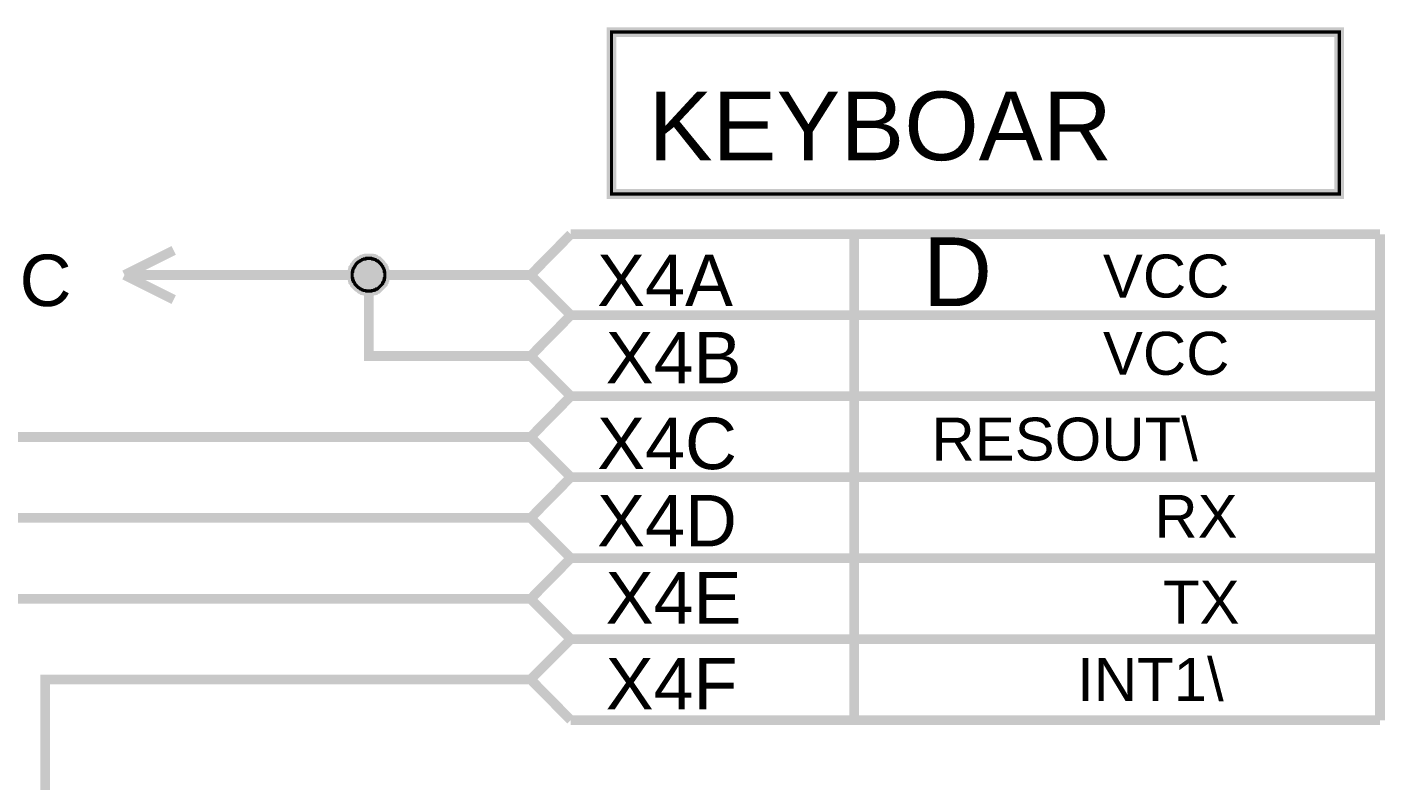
# Model space of a CAD drawing. Header units: millimetres. Extents: x -2024 to 917, y -725 to 13.
# Drawn here: x 401.56 to 443.49, y -504.42 to -481.15 of the extents above; entities that cross this region are included whole.
import ezdxf

# ---------------------------------------------------------------- set-up
doc = ezdxf.new("R2010")
doc.units = ezdxf.units.MM
doc.layers.add('Sheet', color=255, linetype='Continuous')
doc.styles.get("Standard").update_dxf_attribs({"font": 'arial.ttf'})

msp = doc.modelspace()

# ---------------------------------------------------------------- linework, layer by layer
at = {"layer": 'Sheet'}
for points, const_width in [([(419.61, -481.299), (442.086, -481.299), (442.086, -486.3), (419.61, -486.3), (419.61, -481.299)], 0.3), ([(419.61, -481.299), (419.61, -486.3), (442.086, -486.3), (442.086, -481.299), (419.61, -481.299), (419.61, -481.299)], 0.0991)]:
    msp.add_lwpolyline(points, close=True, dxfattribs=dict(at, const_width=const_width))
for points, const_width in [([(417.111, -488.8), (418.352, -487.541)], 0.3), ([(418.352, -487.541), (443.344, -487.541)], 0.3), ([(427.108, -487.541), (427.108, -490.042)], 0.3), ([(443.344, -487.541), (443.344, -490.042)], 0.3), ([(404.565, -488.8), (406.088, -488.038)], 0.3), ([(411.599, -488.8), (411.599, -488.767), (411.599, -488.75), (411.599, -488.717), (411.616, -488.701), (411.616, -488.667), (411.616, -488.651), (411.632, -488.618), (411.632, -488.601), (411.649, -488.585), (411.665, -488.552), (411.682, -488.535), (411.682, -488.518), (411.699, -488.502), (411.715, -488.469), (411.732, -488.452), (411.748, -488.436), (411.765, -488.419), (411.781, -488.403), (411.814, -488.386), (411.831, -488.369), (411.848, -488.369), (411.864, -488.353), (411.897, -488.336), (411.914, -488.32), (411.93, -488.32), (411.963, -488.303), (411.98, -488.303), (412.013, -488.303), (412.03, -488.287), (412.063, -488.287), (412.079, -488.287), (412.112, -488.287)], 0.3), ([(411.599, -488.8), (411.599, -488.767), (411.599, -488.75), (411.599, -488.717), (411.616, -488.701), (411.616, -488.667), (411.616, -488.651), (411.632, -488.618), (411.632, -488.601), (411.649, -488.585), (411.665, -488.552), (411.682, -488.535), (411.682, -488.518), (411.699, -488.502), (411.715, -488.469), (411.732, -488.452), (411.748, -488.436), (411.765, -488.419), (411.781, -488.403), (411.814, -488.386), (411.831, -488.369), (411.848, -488.369), (411.864, -488.353), (411.897, -488.336), (411.914, -488.32), (411.93, -488.32), (411.963, -488.303), (411.98, -488.303), (412.013, -488.303), (412.03, -488.287), (412.063, -488.287), (412.079, -488.287), (412.112, -488.287)], 0.3), ([(411.599, -488.8), (411.599, -488.767), (411.599, -488.75), (411.599, -488.717), (411.616, -488.701), (411.616, -488.667), (411.616, -488.651), (411.632, -488.618), (411.632, -488.601), (411.649, -488.585), (411.665, -488.552), (411.682, -488.535), (411.682, -488.518), (411.699, -488.502), (411.715, -488.469), (411.732, -488.452), (411.748, -488.436), (411.765, -488.419), (411.781, -488.403), (411.814, -488.386), (411.831, -488.369), (411.848, -488.369), (411.864, -488.353), (411.897, -488.336), (411.914, -488.32), (411.93, -488.32), (411.963, -488.303), (411.98, -488.303), (412.013, -488.303), (412.03, -488.287), (412.063, -488.287), (412.079, -488.287), (412.112, -488.287)], 0.3), ([(411.599, -488.8), (411.599, -488.767), (411.599, -488.75), (411.599, -488.717), (411.616, -488.701), (411.616, -488.667), (411.616, -488.651), (411.632, -488.618), (411.632, -488.601), (411.649, -488.585), (411.665, -488.552), (411.682, -488.535), (411.682, -488.518), (411.699, -488.502), (411.715, -488.469), (411.732, -488.452), (411.748, -488.436), (411.765, -488.419), (411.781, -488.403), (411.814, -488.386), (411.831, -488.369), (411.848, -488.369), (411.864, -488.353), (411.897, -488.336), (411.914, -488.32), (411.93, -488.32), (411.963, -488.303), (411.98, -488.303), (412.013, -488.303), (412.03, -488.287), (412.063, -488.287), (412.079, -488.287), (412.112, -488.287)], 0.3), ([(411.599, -488.8), (411.599, -488.767), (411.599, -488.75), (411.599, -488.717), (411.616, -488.701), (411.616, -488.667), (411.616, -488.651), (411.632, -488.618), (411.632, -488.601), (411.649, -488.585), (411.665, -488.552), (411.682, -488.535), (411.682, -488.518), (411.699, -488.502), (411.715, -488.469), (411.732, -488.452), (411.748, -488.436), (411.765, -488.419), (411.781, -488.403), (411.814, -488.386), (411.831, -488.369), (411.848, -488.369), (411.864, -488.353), (411.897, -488.336), (411.914, -488.32), (411.93, -488.32), (411.963, -488.303), (411.98, -488.303), (412.013, -488.303), (412.03, -488.287), (412.063, -488.287), (412.079, -488.287), (412.112, -488.287)], 0.0991), ([(411.599, -488.8), (411.599, -488.767), (411.599, -488.75), (411.599, -488.717), (411.616, -488.701), (411.616, -488.667), (411.616, -488.651), (411.632, -488.618), (411.632, -488.601), (411.649, -488.585), (411.665, -488.552), (411.682, -488.535), (411.682, -488.518), (411.699, -488.502), (411.715, -488.469), (411.732, -488.452), (411.748, -488.436), (411.765, -488.419), (411.781, -488.403), (411.814, -488.386), (411.831, -488.369), (411.848, -488.369), (411.864, -488.353), (411.897, -488.336), (411.914, -488.32), (411.93, -488.32), (411.963, -488.303), (411.98, -488.303), (412.013, -488.303), (412.03, -488.287), (412.063, -488.287), (412.079, -488.287), (412.112, -488.287)], 0.0991), ([(411.599, -488.8), (411.599, -488.767), (411.599, -488.75), (411.599, -488.717), (411.616, -488.701), (411.616, -488.667), (411.616, -488.651), (411.632, -488.618), (411.632, -488.601), (411.649, -488.585), (411.665, -488.552), (411.682, -488.535), (411.682, -488.518), (411.699, -488.502), (411.715, -488.469), (411.732, -488.452), (411.748, -488.436), (411.765, -488.419), (411.781, -488.403), (411.814, -488.386), (411.831, -488.369), (411.848, -488.369), (411.864, -488.353), (411.897, -488.336), (411.914, -488.32), (411.93, -488.32), (411.963, -488.303), (411.98, -488.303), (412.013, -488.303), (412.03, -488.287), (412.063, -488.287), (412.079, -488.287), (412.112, -488.287)], 0.0991), ([(411.599, -488.8), (411.599, -488.767), (411.599, -488.75), (411.599, -488.717), (411.616, -488.701), (411.616, -488.667), (411.616, -488.651), (411.632, -488.618), (411.632, -488.601), (411.649, -488.585), (411.665, -488.552), (411.682, -488.535), (411.682, -488.518), (411.699, -488.502), (411.715, -488.469), (411.732, -488.452), (411.748, -488.436), (411.765, -488.419), (411.781, -488.403), (411.814, -488.386), (411.831, -488.369), (411.848, -488.369), (411.864, -488.353), (411.897, -488.336), (411.914, -488.32), (411.93, -488.32), (411.963, -488.303), (411.98, -488.303), (412.013, -488.303), (412.03, -488.287), (412.063, -488.287), (412.079, -488.287), (412.112, -488.287)], 0.0991), ([(412.112, -488.287), (412.112, -488.287)], 0.3), ([(412.112, -488.287), (412.145, -488.287), (412.162, -488.287), (412.195, -488.287), (412.212, -488.303), (412.245, -488.303), (412.261, -488.303), (412.278, -488.32), (412.311, -488.32), (412.328, -488.336), (412.344, -488.353), (412.377, -488.369), (412.394, -488.369), (412.41, -488.386), (412.427, -488.403), (412.443, -488.419), (412.46, -488.436), (412.476, -488.452), (412.493, -488.469), (412.51, -488.502), (412.526, -488.518), (412.543, -488.535), (412.543, -488.552), (412.559, -488.585), (412.576, -488.601), (412.576, -488.618), (412.592, -488.651), (412.592, -488.667), (412.592, -488.701), (412.609, -488.717), (412.609, -488.75), (412.609, -488.767), (412.609, -488.8)], 0.3), ([(412.112, -488.287), (412.112, -488.287)], 0.3), ([(412.112, -488.287), (412.145, -488.287), (412.162, -488.287), (412.195, -488.287), (412.212, -488.303), (412.245, -488.303), (412.261, -488.303), (412.278, -488.32), (412.311, -488.32), (412.328, -488.336), (412.344, -488.353), (412.377, -488.369), (412.394, -488.369), (412.41, -488.386), (412.427, -488.403), (412.443, -488.419), (412.46, -488.436), (412.476, -488.452), (412.493, -488.469), (412.51, -488.502), (412.526, -488.518), (412.543, -488.535), (412.543, -488.552), (412.559, -488.585), (412.576, -488.601), (412.576, -488.618), (412.592, -488.651), (412.592, -488.667), (412.592, -488.701), (412.609, -488.717), (412.609, -488.75), (412.609, -488.767), (412.609, -488.8)], 0.3), ([(412.112, -488.287), (412.112, -488.287)], 0.3), ([(412.112, -488.287), (412.145, -488.287), (412.162, -488.287), (412.195, -488.287), (412.212, -488.303), (412.245, -488.303), (412.261, -488.303), (412.278, -488.32), (412.311, -488.32), (412.328, -488.336), (412.344, -488.353), (412.377, -488.369), (412.394, -488.369), (412.41, -488.386), (412.427, -488.403), (412.443, -488.419), (412.46, -488.436), (412.476, -488.452), (412.493, -488.469), (412.51, -488.502), (412.526, -488.518), (412.543, -488.535), (412.543, -488.552), (412.559, -488.585), (412.576, -488.601), (412.576, -488.618), (412.592, -488.651), (412.592, -488.667), (412.592, -488.701), (412.609, -488.717), (412.609, -488.75), (412.609, -488.767), (412.609, -488.8)], 0.3), ([(412.112, -488.287), (412.112, -488.287)], 0.3), ([(412.112, -488.287), (412.145, -488.287), (412.162, -488.287), (412.195, -488.287), (412.212, -488.303), (412.245, -488.303), (412.261, -488.303), (412.278, -488.32), (412.311, -488.32), (412.328, -488.336), (412.344, -488.353), (412.377, -488.369), (412.394, -488.369), (412.41, -488.386), (412.427, -488.403), (412.443, -488.419), (412.46, -488.436), (412.476, -488.452), (412.493, -488.469), (412.51, -488.502), (412.526, -488.518), (412.543, -488.535), (412.543, -488.552), (412.559, -488.585), (412.576, -488.601), (412.576, -488.618), (412.592, -488.651), (412.592, -488.667), (412.592, -488.701), (412.609, -488.717), (412.609, -488.75), (412.609, -488.767), (412.609, -488.8)], 0.3), ([(412.112, -488.287), (412.112, -488.287)], 0.0991), ([(412.112, -488.287), (412.145, -488.287), (412.162, -488.287), (412.195, -488.287), (412.212, -488.303), (412.245, -488.303), (412.261, -488.303), (412.278, -488.32), (412.311, -488.32), (412.328, -488.336), (412.344, -488.353), (412.377, -488.369), (412.394, -488.369), (412.41, -488.386), (412.427, -488.403), (412.443, -488.419), (412.46, -488.436), (412.476, -488.452), (412.493, -488.469), (412.51, -488.502), (412.526, -488.518), (412.543, -488.535), (412.543, -488.552), (412.559, -488.585), (412.576, -488.601), (412.576, -488.618), (412.592, -488.651), (412.592, -488.667), (412.592, -488.701), (412.609, -488.717), (412.609, -488.75), (412.609, -488.767), (412.609, -488.8)], 0.0991), ([(412.112, -488.287), (412.112, -488.287)], 0.0991), ([(412.112, -488.287), (412.145, -488.287), (412.162, -488.287), (412.195, -488.287), (412.212, -488.303), (412.245, -488.303), (412.261, -488.303), (412.278, -488.32), (412.311, -488.32), (412.328, -488.336), (412.344, -488.353), (412.377, -488.369), (412.394, -488.369), (412.41, -488.386), (412.427, -488.403), (412.443, -488.419), (412.46, -488.436), (412.476, -488.452), (412.493, -488.469), (412.51, -488.502), (412.526, -488.518), (412.543, -488.535), (412.543, -488.552), (412.559, -488.585), (412.576, -488.601), (412.576, -488.618), (412.592, -488.651), (412.592, -488.667), (412.592, -488.701), (412.609, -488.717), (412.609, -488.75), (412.609, -488.767), (412.609, -488.8)], 0.0991), ([(412.112, -488.287), (412.112, -488.287)], 0.0991), ([(412.112, -488.287), (412.145, -488.287), (412.162, -488.287), (412.195, -488.287), (412.212, -488.303), (412.245, -488.303), (412.261, -488.303), (412.278, -488.32), (412.311, -488.32), (412.328, -488.336), (412.344, -488.353), (412.377, -488.369), (412.394, -488.369), (412.41, -488.386), (412.427, -488.403), (412.443, -488.419), (412.46, -488.436), (412.476, -488.452), (412.493, -488.469), (412.51, -488.502), (412.526, -488.518), (412.543, -488.535), (412.543, -488.552), (412.559, -488.585), (412.576, -488.601), (412.576, -488.618), (412.592, -488.651), (412.592, -488.667), (412.592, -488.701), (412.609, -488.717), (412.609, -488.75), (412.609, -488.767), (412.609, -488.8)], 0.0991), ([(412.112, -488.287), (412.112, -488.287)], 0.0991), ([(412.112, -488.287), (412.145, -488.287), (412.162, -488.287), (412.195, -488.287), (412.212, -488.303), (412.245, -488.303), (412.261, -488.303), (412.278, -488.32), (412.311, -488.32), (412.328, -488.336), (412.344, -488.353), (412.377, -488.369), (412.394, -488.369), (412.41, -488.386), (412.427, -488.403), (412.443, -488.419), (412.46, -488.436), (412.476, -488.452), (412.493, -488.469), (412.51, -488.502), (412.526, -488.518), (412.543, -488.535), (412.543, -488.552), (412.559, -488.585), (412.576, -488.601), (412.576, -488.618), (412.592, -488.651), (412.592, -488.667), (412.592, -488.701), (412.609, -488.717), (412.609, -488.75), (412.609, -488.767), (412.609, -488.8)], 0.0991), ([(404.565, -488.8), (406.088, -489.562)], 0.3), ([(407.114, -488.8), (404.565, -488.8)], 0.3), ([(414.612, -491.3), (412.112, -491.3), (412.112, -488.8), (407.114, -488.8)], 0.3), ([(412.112, -489.297), (412.079, -489.297), (412.063, -489.297), (412.03, -489.297), (412.013, -489.28), (411.98, -489.28), (411.963, -489.28), (411.93, -489.264), (411.914, -489.264), (411.897, -489.247), (411.864, -489.23), (411.848, -489.23), (411.831, -489.214), (411.814, -489.197), (411.781, -489.181), (411.765, -489.164), (411.748, -489.148), (411.732, -489.131), (411.715, -489.115), (411.699, -489.098), (411.682, -489.081), (411.682, -489.065), (411.665, -489.032), (411.649, -489.015), (411.632, -488.999), (411.632, -488.966), (411.616, -488.949), (411.616, -488.932), (411.616, -488.899), (411.599, -488.883), (411.599, -488.85), (411.599, -488.833), (411.599, -488.8)], 0.3), ([(411.599, -488.8), (411.599, -488.8)], 0.3), ([(412.112, -489.297), (412.079, -489.297), (412.063, -489.297), (412.03, -489.297), (412.013, -489.28), (411.98, -489.28), (411.963, -489.28), (411.93, -489.264), (411.914, -489.264), (411.897, -489.247), (411.864, -489.23), (411.848, -489.23), (411.831, -489.214), (411.814, -489.197), (411.781, -489.181), (411.765, -489.164), (411.748, -489.148), (411.732, -489.131), (411.715, -489.115), (411.699, -489.098), (411.682, -489.081), (411.682, -489.065), (411.665, -489.032), (411.649, -489.015), (411.632, -488.999), (411.632, -488.966), (411.616, -488.949), (411.616, -488.932), (411.616, -488.899), (411.599, -488.883), (411.599, -488.85), (411.599, -488.833), (411.599, -488.8)], 0.3), ([(411.599, -488.8), (411.599, -488.8)], 0.3), ([(412.112, -489.297), (412.079, -489.297), (412.063, -489.297), (412.03, -489.297), (412.013, -489.28), (411.98, -489.28), (411.963, -489.28), (411.93, -489.264), (411.914, -489.264), (411.897, -489.247), (411.864, -489.23), (411.848, -489.23), (411.831, -489.214), (411.814, -489.197), (411.781, -489.181), (411.765, -489.164), (411.748, -489.148), (411.732, -489.131), (411.715, -489.115), (411.699, -489.098), (411.682, -489.081), (411.682, -489.065), (411.665, -489.032), (411.649, -489.015), (411.632, -488.999), (411.632, -488.966), (411.616, -488.949), (411.616, -488.932), (411.616, -488.899), (411.599, -488.883), (411.599, -488.85), (411.599, -488.833), (411.599, -488.8)], 0.3), ([(411.599, -488.8), (411.599, -488.8)], 0.3), ([(412.112, -489.297), (412.079, -489.297), (412.063, -489.297), (412.03, -489.297), (412.013, -489.28), (411.98, -489.28), (411.963, -489.28), (411.93, -489.264), (411.914, -489.264), (411.897, -489.247), (411.864, -489.23), (411.848, -489.23), (411.831, -489.214), (411.814, -489.197), (411.781, -489.181), (411.765, -489.164), (411.748, -489.148), (411.732, -489.131), (411.715, -489.115), (411.699, -489.098), (411.682, -489.081), (411.682, -489.065), (411.665, -489.032), (411.649, -489.015), (411.632, -488.999), (411.632, -488.966), (411.616, -488.949), (411.616, -488.932), (411.616, -488.899), (411.599, -488.883), (411.599, -488.85), (411.599, -488.833), (411.599, -488.8)], 0.3), ([(411.599, -488.8), (411.599, -488.8)], 0.3), ([(412.112, -489.297), (412.079, -489.297), (412.063, -489.297), (412.03, -489.297), (412.013, -489.28), (411.98, -489.28), (411.963, -489.28), (411.93, -489.264), (411.914, -489.264), (411.897, -489.247), (411.864, -489.23), (411.848, -489.23), (411.831, -489.214), (411.814, -489.197), (411.781, -489.181), (411.765, -489.164), (411.748, -489.148), (411.732, -489.131), (411.715, -489.115), (411.699, -489.098), (411.682, -489.081), (411.682, -489.065), (411.665, -489.032), (411.649, -489.015), (411.632, -488.999), (411.632, -488.966), (411.616, -488.949), (411.616, -488.932), (411.616, -488.899), (411.599, -488.883), (411.599, -488.85), (411.599, -488.833), (411.599, -488.8)], 0.0991), ([(411.599, -488.8), (411.599, -488.8)], 0.0991), ([(412.112, -489.297), (412.079, -489.297), (412.063, -489.297), (412.03, -489.297), (412.013, -489.28), (411.98, -489.28), (411.963, -489.28), (411.93, -489.264), (411.914, -489.264), (411.897, -489.247), (411.864, -489.23), (411.848, -489.23), (411.831, -489.214), (411.814, -489.197), (411.781, -489.181), (411.765, -489.164), (411.748, -489.148), (411.732, -489.131), (411.715, -489.115), (411.699, -489.098), (411.682, -489.081), (411.682, -489.065), (411.665, -489.032), (411.649, -489.015), (411.632, -488.999), (411.632, -488.966), (411.616, -488.949), (411.616, -488.932), (411.616, -488.899), (411.599, -488.883), (411.599, -488.85), (411.599, -488.833), (411.599, -488.8)], 0.0991), ([(411.599, -488.8), (411.599, -488.8)], 0.0991), ([(412.112, -489.297), (412.079, -489.297), (412.063, -489.297), (412.03, -489.297), (412.013, -489.28), (411.98, -489.28), (411.963, -489.28), (411.93, -489.264), (411.914, -489.264), (411.897, -489.247), (411.864, -489.23), (411.848, -489.23), (411.831, -489.214), (411.814, -489.197), (411.781, -489.181), (411.765, -489.164), (411.748, -489.148), (411.732, -489.131), (411.715, -489.115), (411.699, -489.098), (411.682, -489.081), (411.682, -489.065), (411.665, -489.032), (411.649, -489.015), (411.632, -488.999), (411.632, -488.966), (411.616, -488.949), (411.616, -488.932), (411.616, -488.899), (411.599, -488.883), (411.599, -488.85), (411.599, -488.833), (411.599, -488.8)], 0.0991), ([(411.599, -488.8), (411.599, -488.8)], 0.0991), ([(412.112, -489.297), (412.079, -489.297), (412.063, -489.297), (412.03, -489.297), (412.013, -489.28), (411.98, -489.28), (411.963, -489.28), (411.93, -489.264), (411.914, -489.264), (411.897, -489.247), (411.864, -489.23), (411.848, -489.23), (411.831, -489.214), (411.814, -489.197), (411.781, -489.181), (411.765, -489.164), (411.748, -489.148), (411.732, -489.131), (411.715, -489.115), (411.699, -489.098), (411.682, -489.081), (411.682, -489.065), (411.665, -489.032), (411.649, -489.015), (411.632, -488.999), (411.632, -488.966), (411.616, -488.949), (411.616, -488.932), (411.616, -488.899), (411.599, -488.883), (411.599, -488.85), (411.599, -488.833), (411.599, -488.8)], 0.0991), ([(411.599, -488.8), (411.599, -488.8)], 0.0991), ([(414.612, -488.8), (412.112, -488.8)], 0.3), ([(412.609, -488.8), (412.609, -488.833), (412.609, -488.85), (412.609, -488.883), (412.592, -488.899), (412.592, -488.932), (412.592, -488.949), (412.576, -488.966), (412.576, -488.999), (412.559, -489.015), (412.543, -489.032), (412.543, -489.065), (412.526, -489.081), (412.51, -489.098), (412.493, -489.115), (412.476, -489.131), (412.46, -489.148), (412.443, -489.164), (412.427, -489.181), (412.41, -489.197), (412.394, -489.214), (412.377, -489.23), (412.344, -489.23), (412.328, -489.247), (412.311, -489.264), (412.278, -489.264), (412.261, -489.28), (412.245, -489.28), (412.212, -489.28), (412.195, -489.297), (412.162, -489.297), (412.145, -489.297), (412.112, -489.297)], 0.3), ([(412.609, -488.8), (412.609, -488.833), (412.609, -488.85), (412.609, -488.883), (412.592, -488.899), (412.592, -488.932), (412.592, -488.949), (412.576, -488.966), (412.576, -488.999), (412.559, -489.015), (412.543, -489.032), (412.543, -489.065), (412.526, -489.081), (412.51, -489.098), (412.493, -489.115), (412.476, -489.131), (412.46, -489.148), (412.443, -489.164), (412.427, -489.181), (412.41, -489.197), (412.394, -489.214), (412.377, -489.23), (412.344, -489.23), (412.328, -489.247), (412.311, -489.264), (412.278, -489.264), (412.261, -489.28), (412.245, -489.28), (412.212, -489.28), (412.195, -489.297), (412.162, -489.297), (412.145, -489.297), (412.112, -489.297)], 0.3), ([(412.609, -488.8), (412.609, -488.833), (412.609, -488.85), (412.609, -488.883), (412.592, -488.899), (412.592, -488.932), (412.592, -488.949), (412.576, -488.966), (412.576, -488.999), (412.559, -489.015), (412.543, -489.032), (412.543, -489.065), (412.526, -489.081), (412.51, -489.098), (412.493, -489.115), (412.476, -489.131), (412.46, -489.148), (412.443, -489.164), (412.427, -489.181), (412.41, -489.197), (412.394, -489.214), (412.377, -489.23), (412.344, -489.23), (412.328, -489.247), (412.311, -489.264), (412.278, -489.264), (412.261, -489.28), (412.245, -489.28), (412.212, -489.28), (412.195, -489.297), (412.162, -489.297), (412.145, -489.297), (412.112, -489.297)], 0.3), ([(412.609, -488.8), (412.609, -488.833), (412.609, -488.85), (412.609, -488.883), (412.592, -488.899), (412.592, -488.932), (412.592, -488.949), (412.576, -488.966), (412.576, -488.999), (412.559, -489.015), (412.543, -489.032), (412.543, -489.065), (412.526, -489.081), (412.51, -489.098), (412.493, -489.115), (412.476, -489.131), (412.46, -489.148), (412.443, -489.164), (412.427, -489.181), (412.41, -489.197), (412.394, -489.214), (412.377, -489.23), (412.344, -489.23), (412.328, -489.247), (412.311, -489.264), (412.278, -489.264), (412.261, -489.28), (412.245, -489.28), (412.212, -489.28), (412.195, -489.297), (412.162, -489.297), (412.145, -489.297), (412.112, -489.297)], 0.3), ([(412.609, -488.8), (412.609, -488.833), (412.609, -488.85), (412.609, -488.883), (412.592, -488.899), (412.592, -488.932), (412.592, -488.949), (412.576, -488.966), (412.576, -488.999), (412.559, -489.015), (412.543, -489.032), (412.543, -489.065), (412.526, -489.081), (412.51, -489.098), (412.493, -489.115), (412.476, -489.131), (412.46, -489.148), (412.443, -489.164), (412.427, -489.181), (412.41, -489.197), (412.394, -489.214), (412.377, -489.23), (412.344, -489.23), (412.328, -489.247), (412.311, -489.264), (412.278, -489.264), (412.261, -489.28), (412.245, -489.28), (412.212, -489.28), (412.195, -489.297), (412.162, -489.297), (412.145, -489.297), (412.112, -489.297)], 0.0991), ([(412.609, -488.8), (412.609, -488.833), (412.609, -488.85), (412.609, -488.883), (412.592, -488.899), (412.592, -488.932), (412.592, -488.949), (412.576, -488.966), (412.576, -488.999), (412.559, -489.015), (412.543, -489.032), (412.543, -489.065), (412.526, -489.081), (412.51, -489.098), (412.493, -489.115), (412.476, -489.131), (412.46, -489.148), (412.443, -489.164), (412.427, -489.181), (412.41, -489.197), (412.394, -489.214), (412.377, -489.23), (412.344, -489.23), (412.328, -489.247), (412.311, -489.264), (412.278, -489.264), (412.261, -489.28), (412.245, -489.28), (412.212, -489.28), (412.195, -489.297), (412.162, -489.297), (412.145, -489.297), (412.112, -489.297)], 0.0991), ([(412.609, -488.8), (412.609, -488.833), (412.609, -488.85), (412.609, -488.883), (412.592, -488.899), (412.592, -488.932), (412.592, -488.949), (412.576, -488.966), (412.576, -488.999), (412.559, -489.015), (412.543, -489.032), (412.543, -489.065), (412.526, -489.081), (412.51, -489.098), (412.493, -489.115), (412.476, -489.131), (412.46, -489.148), (412.443, -489.164), (412.427, -489.181), (412.41, -489.197), (412.394, -489.214), (412.377, -489.23), (412.344, -489.23), (412.328, -489.247), (412.311, -489.264), (412.278, -489.264), (412.261, -489.28), (412.245, -489.28), (412.212, -489.28), (412.195, -489.297), (412.162, -489.297), (412.145, -489.297), (412.112, -489.297)], 0.0991), ([(412.609, -488.8), (412.609, -488.833), (412.609, -488.85), (412.609, -488.883), (412.592, -488.899), (412.592, -488.932), (412.592, -488.949), (412.576, -488.966), (412.576, -488.999), (412.559, -489.015), (412.543, -489.032), (412.543, -489.065), (412.526, -489.081), (412.51, -489.098), (412.493, -489.115), (412.476, -489.131), (412.46, -489.148), (412.443, -489.164), (412.427, -489.181), (412.41, -489.197), (412.394, -489.214), (412.377, -489.23), (412.344, -489.23), (412.328, -489.247), (412.311, -489.264), (412.278, -489.264), (412.261, -489.28), (412.245, -489.28), (412.212, -489.28), (412.195, -489.297), (412.162, -489.297), (412.145, -489.297), (412.112, -489.297)], 0.0991), ([(412.609, -488.8), (412.609, -488.8), (412.609, -488.8), (412.609, -488.8), (412.609, -488.8), (412.609, -488.8), (412.609, -488.8), (412.609, -488.8), (412.609, -488.8), (412.609, -488.8), (412.609, -488.8), (412.609, -488.8), (412.609, -488.8), (412.609, -488.8), (412.609, -488.8), (412.609, -488.8), (412.609, -488.8), (412.609, -488.8), (412.609, -488.8), (412.609, -488.8), (412.609, -488.8), (412.609, -488.8), (412.609, -488.8), (412.609, -488.8), (412.609, -488.8), (412.609, -488.8), (412.609, -488.8), (412.609, -488.8), (412.609, -488.8), (412.609, -488.8), (412.609, -488.8), (412.609, -488.8), (412.609, -488.8)], 0.3), ([(412.609, -488.8), (412.609, -488.8)], 0.3), ([(412.609, -488.8), (412.609, -488.8), (412.609, -488.8), (412.609, -488.8), (412.609, -488.8), (412.609, -488.8), (412.609, -488.8), (412.609, -488.8), (412.609, -488.8), (412.609, -488.8), (412.609, -488.8), (412.609, -488.8), (412.609, -488.8), (412.609, -488.8), (412.609, -488.8), (412.609, -488.8), (412.609, -488.8), (412.609, -488.8), (412.609, -488.8), (412.609, -488.8), (412.609, -488.8), (412.609, -488.8), (412.609, -488.8), (412.609, -488.8), (412.609, -488.8), (412.609, -488.8), (412.609, -488.8), (412.609, -488.8), (412.609, -488.8), (412.609, -488.8), (412.609, -488.8), (412.609, -488.8), (412.609, -488.8)], 0.3), ([(412.609, -488.8), (412.609, -488.8)], 0.3), ([(412.609, -488.8), (412.609, -488.8), (412.609, -488.8), (412.609, -488.8), (412.609, -488.8), (412.609, -488.8), (412.609, -488.8), (412.609, -488.8), (412.609, -488.8), (412.609, -488.8), (412.609, -488.8), (412.609, -488.8), (412.609, -488.8), (412.609, -488.8), (412.609, -488.8), (412.609, -488.8), (412.609, -488.8), (412.609, -488.8), (412.609, -488.8), (412.609, -488.8), (412.609, -488.8), (412.609, -488.8), (412.609, -488.8), (412.609, -488.8), (412.609, -488.8), (412.609, -488.8), (412.609, -488.8), (412.609, -488.8), (412.609, -488.8), (412.609, -488.8), (412.609, -488.8), (412.609, -488.8), (412.609, -488.8)], 0.3), ([(412.609, -488.8), (412.609, -488.8)], 0.3), ([(412.609, -488.8), (412.609, -488.8), (412.609, -488.8), (412.609, -488.8), (412.609, -488.8), (412.609, -488.8), (412.609, -488.8), (412.609, -488.8), (412.609, -488.8), (412.609, -488.8), (412.609, -488.8), (412.609, -488.8), (412.609, -488.8), (412.609, -488.8), (412.609, -488.8), (412.609, -488.8), (412.609, -488.8), (412.609, -488.8), (412.609, -488.8), (412.609, -488.8), (412.609, -488.8), (412.609, -488.8), (412.609, -488.8), (412.609, -488.8), (412.609, -488.8), (412.609, -488.8), (412.609, -488.8), (412.609, -488.8), (412.609, -488.8), (412.609, -488.8), (412.609, -488.8), (412.609, -488.8), (412.609, -488.8)], 0.3), ([(412.609, -488.8), (412.609, -488.8)], 0.3), ([(412.609, -488.8), (412.609, -488.8), (412.609, -488.8), (412.609, -488.8), (412.609, -488.8), (412.609, -488.8), (412.609, -488.8), (412.609, -488.8), (412.609, -488.8), (412.609, -488.8), (412.609, -488.8), (412.609, -488.8), (412.609, -488.8), (412.609, -488.8), (412.609, -488.8), (412.609, -488.8), (412.609, -488.8), (412.609, -488.8), (412.609, -488.8), (412.609, -488.8), (412.609, -488.8), (412.609, -488.8), (412.609, -488.8), (412.609, -488.8), (412.609, -488.8), (412.609, -488.8), (412.609, -488.8), (412.609, -488.8), (412.609, -488.8), (412.609, -488.8), (412.609, -488.8), (412.609, -488.8), (412.609, -488.8)], 0.0991), ([(412.609, -488.8), (412.609, -488.8)], 0.0991), ([(412.609, -488.8), (412.609, -488.8), (412.609, -488.8), (412.609, -488.8), (412.609, -488.8), (412.609, -488.8), (412.609, -488.8), (412.609, -488.8), (412.609, -488.8), (412.609, -488.8), (412.609, -488.8), (412.609, -488.8), (412.609, -488.8), (412.609, -488.8), (412.609, -488.8), (412.609, -488.8), (412.609, -488.8), (412.609, -488.8), (412.609, -488.8), (412.609, -488.8), (412.609, -488.8), (412.609, -488.8), (412.609, -488.8), (412.609, -488.8), (412.609, -488.8), (412.609, -488.8), (412.609, -488.8), (412.609, -488.8), (412.609, -488.8), (412.609, -488.8), (412.609, -488.8), (412.609, -488.8), (412.609, -488.8)], 0.0991), ([(412.609, -488.8), (412.609, -488.8)], 0.0991), ([(412.609, -488.8), (412.609, -488.8), (412.609, -488.8), (412.609, -488.8), (412.609, -488.8), (412.609, -488.8), (412.609, -488.8), (412.609, -488.8), (412.609, -488.8), (412.609, -488.8), (412.609, -488.8), (412.609, -488.8), (412.609, -488.8), (412.609, -488.8), (412.609, -488.8), (412.609, -488.8), (412.609, -488.8), (412.609, -488.8), (412.609, -488.8), (412.609, -488.8), (412.609, -488.8), (412.609, -488.8), (412.609, -488.8), (412.609, -488.8), (412.609, -488.8), (412.609, -488.8), (412.609, -488.8), (412.609, -488.8), (412.609, -488.8), (412.609, -488.8), (412.609, -488.8), (412.609, -488.8), (412.609, -488.8)], 0.0991), ([(412.609, -488.8), (412.609, -488.8)], 0.0991), ([(412.609, -488.8), (412.609, -488.8), (412.609, -488.8), (412.609, -488.8), (412.609, -488.8), (412.609, -488.8), (412.609, -488.8), (412.609, -488.8), (412.609, -488.8), (412.609, -488.8), (412.609, -488.8), (412.609, -488.8), (412.609, -488.8), (412.609, -488.8), (412.609, -488.8), (412.609, -488.8), (412.609, -488.8), (412.609, -488.8), (412.609, -488.8), (412.609, -488.8), (412.609, -488.8), (412.609, -488.8), (412.609, -488.8), (412.609, -488.8), (412.609, -488.8), (412.609, -488.8), (412.609, -488.8), (412.609, -488.8), (412.609, -488.8), (412.609, -488.8), (412.609, -488.8), (412.609, -488.8), (412.609, -488.8)], 0.0991), ([(412.609, -488.8), (412.609, -488.8)], 0.0991), ([(417.111, -488.8), (414.612, -488.8)], 0.3), ([(418.352, -490.042), (417.111, -488.8)], 0.3), ([(417.111, -491.3), (418.352, -490.042)], 0.3), ([(443.344, -490.042), (418.352, -490.042)], 0.3), ([(418.352, -490.042), (443.344, -490.042)], 0.3), ([(427.108, -490.042), (427.108, -492.542)], 0.3), ([(443.344, -490.042), (443.344, -492.542)], 0.3), ([(417.111, -491.3), (414.612, -491.3)], 0.3), ([(418.352, -492.542), (417.111, -491.3)], 0.3), ([(417.111, -493.801), (418.352, -492.542)], 0.3), ([(443.344, -492.542), (418.352, -492.542)], 0.3), ([(418.352, -492.542), (443.344, -492.542)], 0.3), ([(427.108, -492.542), (427.108, -495.043)], 0.3), ([(443.344, -492.542), (443.344, -495.043)], 0.3), ([(414.612, -493.801), (387.12, -493.801), (387.12, -533.79)], 0.3), ([(417.111, -493.801), (414.612, -493.801)], 0.3), ([(418.352, -495.043), (417.111, -493.801)], 0.3), ([(417.111, -496.301), (418.352, -495.043)], 0.3), ([(443.344, -495.043), (418.352, -495.043)], 0.3), ([(418.352, -495.043), (443.344, -495.043)], 0.3), ([(427.108, -495.043), (427.108, -497.543)], 0.3), ([(443.344, -495.043), (443.344, -497.543)], 0.3), ([(414.612, -496.301), (392.119, -496.301), (392.119, -533.79)], 0.3), ([(417.111, -496.301), (414.612, -496.301)], 0.3), ([(418.352, -497.543), (417.111, -496.301)], 0.3), ([(417.111, -498.801), (418.352, -497.543)], 0.3), ([(443.344, -497.543), (418.352, -497.543)], 0.3), ([(418.352, -497.543), (443.344, -497.543)], 0.3), ([(427.108, -497.543), (427.108, -500.043)], 0.3), ([(443.344, -497.543), (443.344, -500.043)], 0.3), ([(414.612, -498.801), (397.117, -498.801), (397.117, -533.79)], 0.3), ([(417.111, -498.801), (414.612, -498.801)], 0.3), ([(418.352, -500.043), (417.111, -498.801)], 0.3), ([(417.111, -501.285), (418.352, -500.043)], 0.3), ([(443.344, -500.043), (418.352, -500.043)], 0.3), ([(418.352, -500.043), (443.344, -500.043)], 0.3), ([(427.108, -500.043), (427.108, -502.544)], 0.3), ([(443.344, -500.043), (443.344, -502.544)], 0.3), ([(414.612, -501.285), (402.115, -501.285), (402.115, -533.79)], 0.3), ([(417.111, -501.285), (414.612, -501.285)], 0.3), ([(418.352, -502.544), (417.111, -501.285)], 0.3), ([(443.344, -502.544), (418.352, -502.544)], 0.3)]:
    msp.add_lwpolyline(points, dxfattribs=dict(at, const_width=const_width))
at = {"layer": 'Sheet', "const_width": 0.508}
msp.add_lwpolyline([(411.832, -488.786, 1), (412.34, -488.786, 1)], format="xyb", close=True, dxfattribs=at)

# ---------------------------------------------------------------- texts
at = {"layer": 'Sheet'}
for s, height, p in [('KEYBOAR', 2.1195, (420.752, -485.256)), ('D', 2.12, (429.226, -489.76)), ('VCC', 1.5897, (398.243, -489.76)), ('X4A', 1.5897, (419.163, -489.76)), ('VCC', 1.3247, (434.787, -489.495)), ('X4B', 1.5897, (419.428, -492.145)), ('VCC', 1.3247, (434.787, -491.88)), ('RESOUT\\', 1.3247, (429.491, -494.529)), ('X4C', 1.5897, (419.163, -494.794)), ('X4D', 1.5897, (419.163, -497.179)), ('RX', 1.3247, (436.376, -496.914)), ('X4E', 1.5897, (419.428, -499.563)), ('TX', 1.3247, (436.641, -499.563)), ('X4F', 1.5897, (419.428, -502.213)), ('INT1\\', 1.3247, (433.993, -501.948))]:
    msp.add_text(s, height=height, dxfattribs=at).set_placement(p)

doc.saveas('drawing.dxf')
